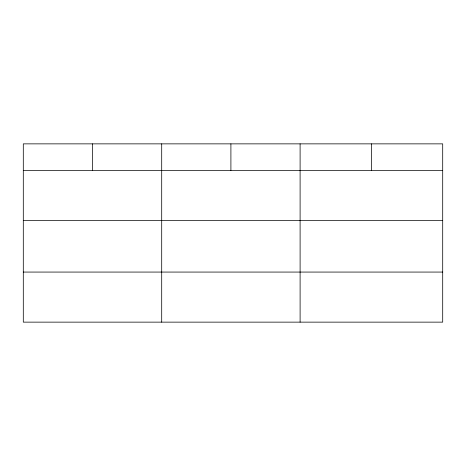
<?xml version="1.0" encoding="UTF-8"?>
<svg xmlns="http://www.w3.org/2000/svg" width="466" height="466" viewBox="0 0 466 466"><rect width="100%" height="100%" fill="white"/><g stroke="black" fill="none" stroke-linecap="round" stroke-linejoin="round"><path stroke-width="0.7" d="M442.7 220.476L442.7 143.86L23.3 143.86L23.3 322.14L442.7 322.14L442.7 220.476L23.3 220.476M23.3 170.405L442.7 170.405M23.3 272.068L442.7 272.068M371.402 143.86L371.402 170.405M300.104 143.86L300.104 322.14M230.903 143.86L230.903 170.405M161.702 143.86L161.702 322.14M92.501 143.86L92.501 170.405"/></g></svg>
